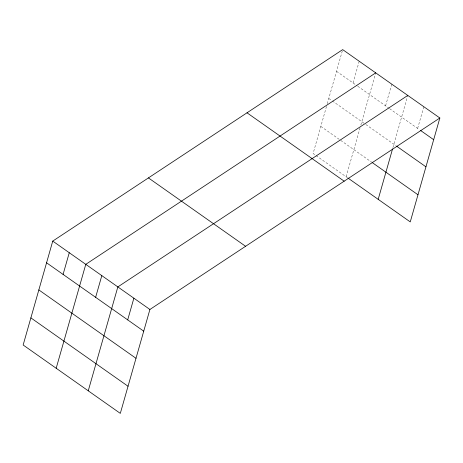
<?xml version="1.0" encoding="UTF-8"?>
<svg xmlns="http://www.w3.org/2000/svg" width="463" height="463" viewBox="0 0 463 463"><rect width="100%" height="100%" fill="white"/><g stroke="black" fill="none" stroke-linecap="round" stroke-linejoin="round"><path stroke-width="0.35" stroke-dasharray="2.31 1.74" d="M326.508 106.426L313.092 153.525L315.453 155.186M327.266 103.764L342.689 49.616M353.032 82.935L359.207 61.243M346.127 176.773L360.11 127.678M360.868 125.016L375.725 72.865M385.575 105.842L391.756 84.15M392.931 147.581L407.596 96.107M417.638 128.407L423.819 106.716M336.514 71.308L357.158 85.84M357.749 86.257L389.013 108.261M389.586 108.66L419.356 129.617M328.782 98.44L331.734 100.517M332.324 100.934L365.255 124.107M365.828 124.512L396.172 145.868M320.824 126.393L371.604 162.137M316.044 155.603L347.273 177.578"/><path stroke-width="0.69" d="M52.747 241.096L23.15 345.004L120.311 413.384L149.908 309.475L439.85 117.996L342.689 49.616L52.747 241.096L149.908 309.475M63.084 274.414L69.265 252.723M56.185 368.253L85.782 264.344L375.725 72.865M95.633 297.321L101.814 275.63M88.248 390.818L117.845 286.91L407.787 95.43M127.695 319.887L133.876 298.195M378.19 199.339L392.555 148.912M439.85 117.996L410.253 221.904L347.846 177.983M420.502 130.421L433.669 139.687M396.745 146.267L425.943 166.819M372.177 162.536L417.979 194.773M247.011 112.804L344.171 181.183M148.432 177.908L245.587 246.287M46.572 262.787L143.727 331.167M38.84 289.919L136 358.298M30.876 317.873L128.037 386.252"/></g></svg>
